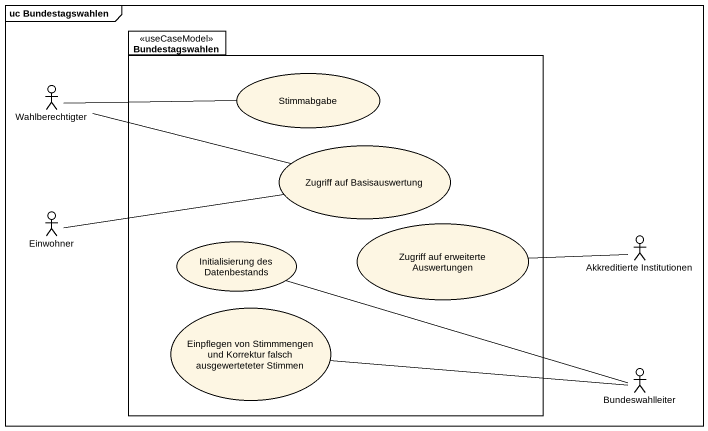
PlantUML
@startuml
mainframe uc Bundestagswahlen
package Bundestagswahlen <<useCaseModel>> {
  usecase Stimmabgabe
  usecase "Zugriff auf Basisauswertung" as Zugriff_auf_Basisauswertung
  usecase "Zugriff auf erweiterte Auswertungen" as Zugriff_auf_erweiterte
  usecase "Initialisierung des Datenbestands" as Initialisierung_des
  usecase "Einpflegen von Stimmmengen und Korrektur falsch ausgewerteteter Stimmen" as Einpflegen_von_Stimmmengen
}
actor Wahlberechtigter
actor Einwohner
actor "Akkreditierte Institutionen" as Akkreditierte_Institutionen
actor Bundeswahlleiter
Wahlberechtigter -right- Stimmabgabe
Wahlberechtigter -right- Zugriff_auf_Basisauswertung
Einwohner -right- Zugriff_auf_Basisauswertung
Akkreditierte_Institutionen -left- Zugriff_auf_erweiterte
Bundeswahlleiter -left- Initialisierung_des
Bundeswahlleiter -left- Einpflegen_von_Stimmmengen
@enduml
